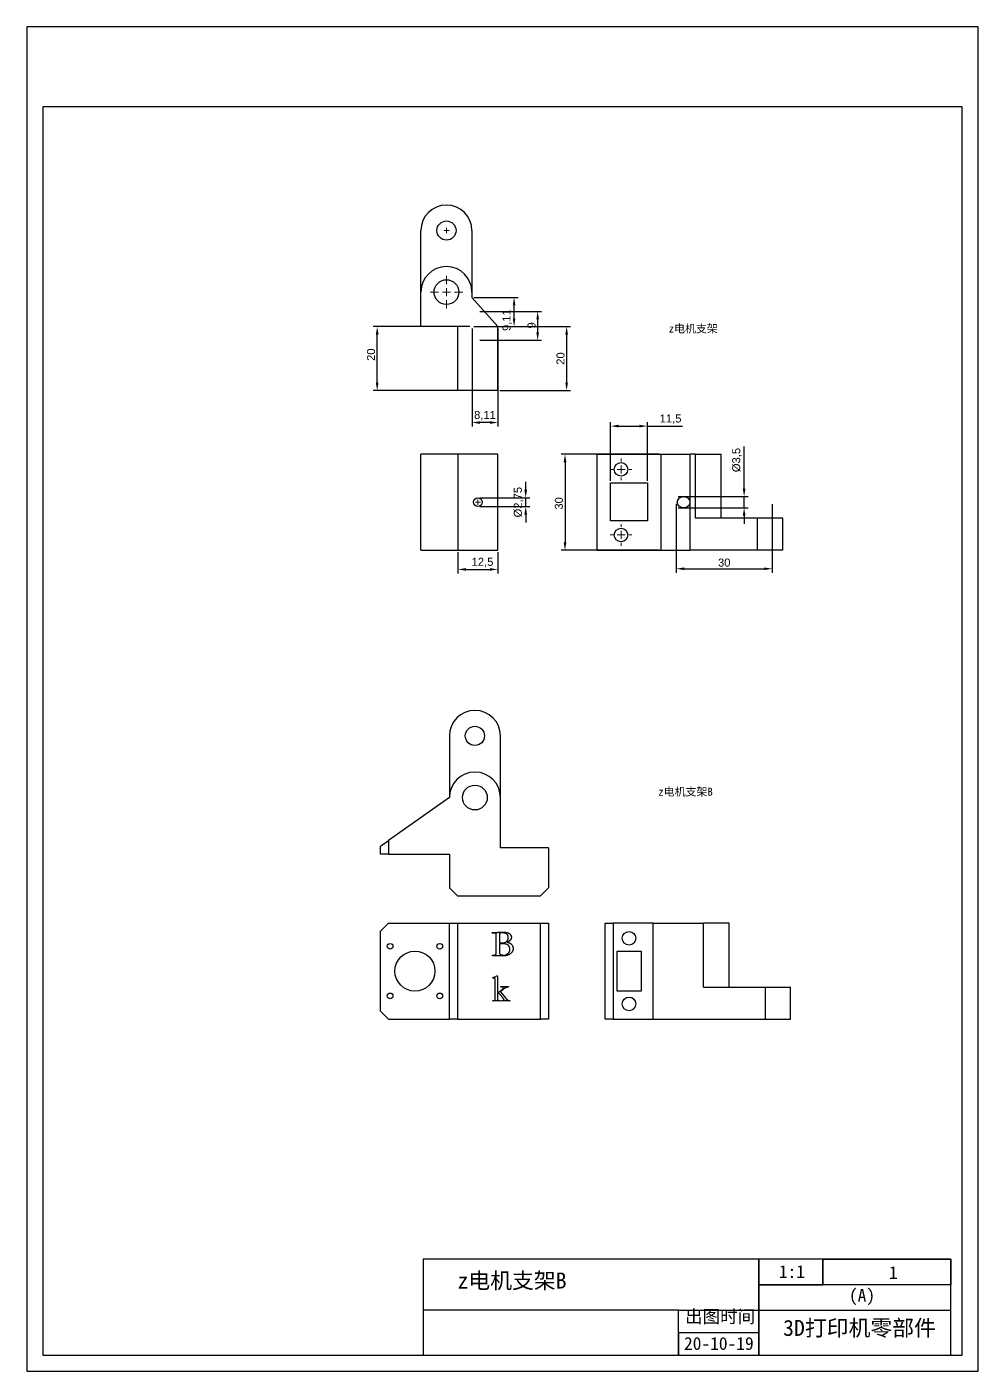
# Model space of a CAD drawing. Header units: millimetres. Extents: x -9 to 2385, y -1365 to 512.
# Drawn here: x 499.4 to 796.4, y -378.9 to 41.1 of the extents above; entities that cross this region are included whole.
import ezdxf

# ---------------------------------------------------------------- set-up
doc = ezdxf.new("R2010")
doc.units = ezdxf.units.MM
doc.styles.get("Standard").update_dxf_attribs({"font": 'arial.ttf'})
doc.dimstyles.new('ISO-25', dxfattribs={"dimtxt": 2.5, "dimasz": 2.5, "dimexe": 1.25, "dimexo": 0.625, "dimtad": 1, "dimtxsty": 'Standard', "dimcen": 2.5, "dimclrd": 1, "dimclre": 1, "dimclrt": 1, "dimadec": 0, "dimazin": 0, "dimtfac": 1, "dimtmove": 0, "dimatfit": 3, "dimfxl": 1, "dimtfillclr": 1, "dimarcsym": 0})

# ---------------------------------------------------------------- blocks, each defined once
blk = doc.blocks.new('*D309')
at = {"color": 1, "linetype": 'Continuous', "lineweight": -2, "transparency": 16777216}
for p, q in [((634.01, -123.07), (634.01, -129.7)), ((646.51, -123.07), (646.51, -129.7)), ((636.51, -128.45), (644.01, -128.45))]:
    blk.add_line(p, q, dxfattribs=at)
at = {"color": 1, "linetype": 'Continuous', "transparency": 16777216}
for points in [[(636.51, -128.03), (636.51, -128.86), (634.01, -128.45)], [(644.01, -128.03), (644.01, -128.86), (646.51, -128.45)]]:
    blk.add_solid(points, dxfattribs=at)
at = {"layer": 'Defpoints', "color": 0, "linetype": 'Continuous', "transparency": 16777216}
for p in [(634.01, -122.44), (646.51, -122.44), (646.51, -128.45)]:
    blk.add_point(p, dxfattribs=at)
at = {"color": 1, "linetype": 'Continuous', "lineweight": 18, "transparency": 16777216, "insert": (641.69, -124.82), "char_height": 2.5, "attachment_point": 2}
blk.add_mtext('12,5', dxfattribs=at)
blk = doc.blocks.new('*D310')
at = {"color": 1, "linetype": 'Continuous', "lineweight": -2, "transparency": 16777216}
for p, q in [((655.18, -103.57), (655.18, -101.07)), ((640.89, -106.07), (656.43, -106.07)), ((640.89, -108.82), (656.43, -108.82)), ((655.18, -108.82), (655.18, -106.07)), ((655.18, -111.32), (655.18, -113.82))]:
    blk.add_line(p, q, dxfattribs=at)
at = {"color": 1, "linetype": 'Continuous', "transparency": 16777216}
for points in [[(654.76, -103.57), (655.59, -103.57), (655.18, -106.07)], [(654.76, -111.32), (655.59, -111.32), (655.18, -108.82)]]:
    blk.add_solid(points, dxfattribs=at)
at = {"layer": 'Defpoints', "color": 0, "linetype": 'Continuous', "transparency": 16777216}
for p in [(640.26, -106.07), (640.26, -108.82), (655.18, -106.07)]:
    blk.add_point(p, dxfattribs=at)
at = {"color": 1, "linetype": 'Continuous', "lineweight": 18, "transparency": 16777216, "insert": (651.46, -107.44), "char_height": 2.5, "attachment_point": 2, "rotation": 90}
blk.add_mtext('%%c2,75', dxfattribs=at)
blk = doc.blocks.new('SW_CENTERMARKSYMBOL_18')
at = {"color": 0, "linetype": 'Continuous', "lineweight": 0}
for p, q in [((-0.5, 0), (-0.8, 0)), ((0, 0), (-0.5, 0)), ((0, 0.5), (0, 0.8)), ((0, 0), (0, 0.5)), ((0, 0), (0, -0.5)), ((0, 0), (0.5, 0)), ((0.5, 0), (0.8, 0)), ((0, -0.5), (0, -0.8))]:
    blk.add_line(p, q, dxfattribs=at)
blk = doc.blocks.new('*D311')
at = {"color": 1, "linetype": 'Continuous', "lineweight": -2, "transparency": 16777216}
for p, q in [((637.78, -52.56), (607.55, -52.56)), ((608.8, -70.06), (608.8, -55.06)), ((637.78, -72.56), (607.55, -72.56))]:
    blk.add_line(p, q, dxfattribs=at)
at = {"color": 1, "linetype": 'Continuous', "transparency": 16777216}
for points in [[(608.38, -55.06), (609.22, -55.06), (608.8, -52.56)], [(608.38, -70.06), (609.22, -70.06), (608.8, -72.56)]]:
    blk.add_solid(points, dxfattribs=at)
at = {"layer": 'Defpoints', "color": 0, "linetype": 'Continuous', "transparency": 16777216}
for p in [(608.8, -52.56), (638.41, -52.56), (638.41, -72.56)]:
    blk.add_point(p, dxfattribs=at)
at = {"color": 1, "linetype": 'Continuous', "lineweight": 18, "transparency": 16777216, "insert": (605.62, -61.35), "char_height": 2.5, "attachment_point": 2, "rotation": 90}
blk.add_mtext('20', dxfattribs=at)
blk = doc.blocks.new('*D312')
at = {"color": 1, "linetype": 'Continuous', "lineweight": -2, "transparency": 16777216}
for p, q in [((647.14, -52.56), (669.21, -52.56)), ((667.96, -55.06), (667.96, -70.06)), ((647.14, -72.56), (669.21, -72.56))]:
    blk.add_line(p, q, dxfattribs=at)
at = {"color": 1, "linetype": 'Continuous', "transparency": 16777216}
for points in [[(667.54, -55.06), (668.37, -55.06), (667.96, -52.56)], [(667.54, -70.06), (668.37, -70.06), (667.96, -72.56)]]:
    blk.add_solid(points, dxfattribs=at)
at = {"layer": 'Defpoints', "color": 0, "linetype": 'Continuous', "transparency": 16777216}
for p in [(646.51, -52.56), (646.51, -72.56), (667.96, -72.56)]:
    blk.add_point(p, dxfattribs=at)
at = {"color": 1, "linetype": 'Continuous', "lineweight": 18, "transparency": 16777216, "insert": (664.78, -62.56), "char_height": 2.5, "attachment_point": 2, "rotation": 90}
blk.add_mtext('20', dxfattribs=at)
blk = doc.blocks.new('*D313')
at = {"color": 1, "linetype": 'Continuous', "lineweight": -2, "transparency": 16777216}
for p, q in [((638.41, -53.18), (638.41, -83.81)), ((646.51, -53.18), (646.51, -83.81)), ((644.01, -82.56), (640.91, -82.56))]:
    blk.add_line(p, q, dxfattribs=at)
at = {"color": 1, "linetype": 'Continuous', "transparency": 16777216}
for points in [[(640.91, -82.14), (640.91, -82.98), (638.41, -82.56)], [(644.01, -82.14), (644.01, -82.98), (646.51, -82.56)]]:
    blk.add_solid(points, dxfattribs=at)
at = {"layer": 'Defpoints', "color": 0, "linetype": 'Continuous', "transparency": 16777216}
for p in [(638.41, -52.56), (646.51, -52.56), (638.41, -82.56)]:
    blk.add_point(p, dxfattribs=at)
at = {"color": 1, "linetype": 'Continuous', "lineweight": 18, "transparency": 16777216, "insert": (642.46, -78.93), "char_height": 2.5, "attachment_point": 2}
blk.add_mtext('8,11', dxfattribs=at)
blk = doc.blocks.new('*D314')
at = {"color": 1, "linetype": 'Continuous', "lineweight": -2, "transparency": 16777216}
for p, q in [((639.03, -43.45), (652.81, -43.45)), ((651.56, -50.06), (651.56, -45.95)), ((639.03, -52.56), (652.81, -52.56))]:
    blk.add_line(p, q, dxfattribs=at)
at = {"color": 1, "linetype": 'Continuous', "transparency": 16777216}
for points in [[(651.14, -45.95), (651.97, -45.95), (651.56, -43.45)], [(651.14, -50.06), (651.97, -50.06), (651.56, -52.56)]]:
    blk.add_solid(points, dxfattribs=at)
at = {"layer": 'Defpoints', "color": 0, "linetype": 'Continuous', "transparency": 16777216}
for p in [(638.41, -43.45), (651.56, -43.45), (638.41, -52.56)]:
    blk.add_point(p, dxfattribs=at)
at = {"color": 1, "linetype": 'Continuous', "lineweight": 18, "transparency": 16777216, "insert": (647.93, -50.56), "char_height": 2.5, "attachment_point": 2, "rotation": 90}
blk.add_mtext('9,11', dxfattribs=at)
blk = doc.blocks.new('*D315')
at = {"color": 1, "linetype": 'Continuous', "lineweight": -2, "transparency": 16777216}
for p, q in [((640.89, -47.84), (660.16, -47.84)), ((658.91, -50.34), (658.91, -54.34)), ((640.89, -56.84), (660.16, -56.84))]:
    blk.add_line(p, q, dxfattribs=at)
at = {"color": 1, "linetype": 'Continuous', "transparency": 16777216}
for points in [[(658.5, -50.34), (659.33, -50.34), (658.91, -47.84)], [(658.5, -54.34), (659.33, -54.34), (658.91, -56.84)]]:
    blk.add_solid(points, dxfattribs=at)
at = {"layer": 'Defpoints', "color": 0, "linetype": 'Continuous', "transparency": 16777216}
for p in [(640.26, -47.84), (640.26, -56.84), (658.91, -56.84)]:
    blk.add_point(p, dxfattribs=at)
at = {"color": 1, "linetype": 'Continuous', "lineweight": 18, "transparency": 16777216, "insert": (655.73, -53.16), "char_height": 2.5, "attachment_point": 1, "rotation": 90}
blk.add_mtext('9', dxfattribs=at)
blk = doc.blocks.new('SW_CENTERMARKSYMBOL_19')
at = {"color": 0, "linetype": 'Continuous', "lineweight": 0}
for p, q in [((-0.5, 0), (-0.8, 0)), ((0, 0), (-0.5, 0)), ((0, 0.5), (0, 0.8)), ((0, 0), (0, 0.5)), ((0, 0), (0, -0.5)), ((0, 0), (0.5, 0)), ((0.5, 0), (0.8, 0)), ((0, -0.5), (0, -0.8))]:
    blk.add_line(p, q, dxfattribs=at)
blk = doc.blocks.new('SW_CENTERMARKSYMBOL_20')
at = {"color": 0, "linetype": 'Continuous', "lineweight": 0}
for p, q in [((0, 2.5), (0, 5.125)), ((-2.5, 0), (-5.125, 0)), ((0, 0), (-1.25, 0)), ((0, 0), (0, 1.25)), ((0, 0), (0, -1.25)), ((0, 0), (1.25, 0)), ((2.5, 0), (5.125, 0)), ((0, -2.5), (0, -5.125))]:
    blk.add_line(p, q, dxfattribs=at)
blk = doc.blocks.new('*D316')
at = {"color": 1, "linetype": 'Continuous', "lineweight": -2, "transparency": 16777216}
for p, q in [((696.83, -92.44), (666.2, -92.44)), ((667.45, -94.94), (667.45, -119.94)), ((696.83, -122.44), (666.2, -122.44))]:
    blk.add_line(p, q, dxfattribs=at)
at = {"color": 1, "linetype": 'Continuous', "transparency": 16777216}
for points in [[(667.03, -94.94), (667.87, -94.94), (667.45, -92.44)], [(667.03, -119.94), (667.87, -119.94), (667.45, -122.44)]]:
    blk.add_solid(points, dxfattribs=at)
at = {"layer": 'Defpoints', "color": 0, "linetype": 'Continuous', "transparency": 16777216}
for p in [(697.45, -92.44), (667.45, -122.44), (697.45, -122.44)]:
    blk.add_point(p, dxfattribs=at)
at = {"color": 1, "linetype": 'Continuous', "lineweight": 18, "transparency": 16777216, "insert": (664.27, -107.82), "char_height": 2.5, "attachment_point": 2, "rotation": 90}
blk.add_mtext('30', dxfattribs=at)
blk = doc.blocks.new('*D317')
at = {"color": 1, "linetype": 'Continuous', "lineweight": -2, "transparency": 16777216}
for p, q in [((681.67, -100.77), (681.67, -82.42)), ((684.17, -83.67), (690.67, -83.67)), ((693.17, -100.77), (693.17, -82.42)), ((693.17, -83.67), (704.18, -83.67))]:
    blk.add_line(p, q, dxfattribs=at)
at = {"color": 1, "linetype": 'Continuous', "transparency": 16777216}
for points in [[(684.17, -83.25), (684.17, -84.09), (681.67, -83.67)], [(690.67, -83.25), (690.67, -84.09), (693.17, -83.67)]]:
    blk.add_solid(points, dxfattribs=at)
at = {"layer": 'Defpoints', "color": 0, "linetype": 'Continuous', "transparency": 16777216}
for p in [(681.67, -83.67), (681.67, -101.4), (693.17, -101.4)]:
    blk.add_point(p, dxfattribs=at)
at = {"color": 1, "linetype": 'Continuous', "lineweight": 18, "transparency": 16777216, "insert": (700.41, -80.04), "char_height": 2.5, "attachment_point": 2}
blk.add_mtext('11,5', dxfattribs=at)
blk = doc.blocks.new('*D318')
at = {"color": 1, "linetype": 'Continuous', "lineweight": -2, "transparency": 16777216}
for p, q in [((723.37, -103.19), (723.37, -90)), ((702.8, -105.69), (724.62, -105.69)), ((702.8, -109.19), (724.62, -109.19)), ((723.37, -109.19), (723.37, -105.69)), ((723.37, -111.69), (723.37, -114.19))]:
    blk.add_line(p, q, dxfattribs=at)
at = {"color": 1, "linetype": 'Continuous', "transparency": 16777216}
for points in [[(722.95, -103.19), (723.79, -103.19), (723.37, -105.69)], [(722.95, -111.69), (723.79, -111.69), (723.37, -109.19)]]:
    blk.add_solid(points, dxfattribs=at)
at = {"layer": 'Defpoints', "color": 0, "linetype": 'Continuous', "transparency": 16777216}
for p in [(702.17, -105.69), (702.17, -109.19), (723.37, -105.69)]:
    blk.add_point(p, dxfattribs=at)
at = {"color": 1, "linetype": 'Continuous', "lineweight": 18, "transparency": 16777216, "insert": (719.66, -94.27), "char_height": 2.5, "attachment_point": 2, "rotation": 90}
blk.add_mtext('%%c3,5', dxfattribs=at)
blk = doc.blocks.new('*D319')
at = {"color": 1, "linetype": 'Continuous', "lineweight": -2, "transparency": 16777216}
for p, q in [((702.17, -108.07), (702.17, -129.49)), ((732.17, -108.07), (732.17, -129.49)), ((704.67, -128.24), (729.67, -128.24))]:
    blk.add_line(p, q, dxfattribs=at)
at = {"color": 1, "linetype": 'Continuous', "transparency": 16777216}
for points in [[(704.67, -127.82), (704.67, -128.65), (702.17, -128.24)], [(729.67, -127.82), (729.67, -128.65), (732.17, -128.24)]]:
    blk.add_solid(points, dxfattribs=at)
at = {"layer": 'Defpoints', "color": 0, "linetype": 'Continuous', "transparency": 16777216}
for p in [(702.17, -107.44), (732.17, -107.44), (732.17, -128.24)]:
    blk.add_point(p, dxfattribs=at)
at = {"color": 1, "linetype": 'Continuous', "lineweight": 18, "transparency": 16777216, "insert": (717.17, -125.06), "char_height": 2.5, "attachment_point": 2}
blk.add_mtext('30', dxfattribs=at)
blk = doc.blocks.new('SW_CENTERMARKSYMBOL_21')
at = {"color": 0, "linetype": 'Continuous', "lineweight": 0}
for p, q in [((-2.5, 0), (-3.38, 0)), ((0, 0), (-1.25, 0)), ((0, 2.5), (0, 3.38)), ((0, 0), (0, 1.25)), ((0, 0), (0, -1.25)), ((0, 0), (1.25, 0)), ((2.5, 0), (3.38, 0)), ((0, -2.5), (0, -3.38))]:
    blk.add_line(p, q, dxfattribs=at)
blk = doc.blocks.new('SW_CENTERMARKSYMBOL_22')
at = {"color": 0, "linetype": 'Continuous', "lineweight": 0}
for p, q in [((-2.5, 0), (-3.38, 0)), ((0, 0), (-1.25, 0)), ((0, 2.5), (0, 3.38)), ((0, 0), (0, 1.25)), ((0, 0), (0, -1.25)), ((0, 0), (1.25, 0)), ((2.5, 0), (3.38, 0)), ((0, -2.5), (0, -3.38))]:
    blk.add_line(p, q, dxfattribs=at)

msp = doc.modelspace()

# ---------------------------------------------------------------- linework, layer by layer
at = {"color": 7, "linetype": 'Continuous', "lineweight": 25}
for p, q in [((622.4731, -41.8093), (622.4731, -22.5593)), ((638.4061, -22.5593), (638.4061, -41.8093)), ((622.4731, -52.5593), (622.4731, -41.8093)), ((638.4061, -41.8093), (638.4061, -43.4543)), ((646.5111, -52.5593), (638.4061, -43.4543)), ((634.0111, -52.5593), (622.4731, -52.5593)), ((634.0111, -72.5593), (634.0111, -52.5593)), ((646.5111, -72.5593), (646.5111, -52.5593)), ((646.5111, -72.5593), (634.0111, -72.5593)), ((622.4731, -122.4409), (622.4731, -92.4409)), ((634.0111, -92.4409), (622.4731, -92.4409)), ((646.5111, -92.4409), (634.0111, -92.4409)), ((634.0111, -92.4409), (634.0111, -122.4409)), ((646.5111, -122.4409), (646.5111, -92.4409)), ((677.4511, -122.4409), (677.4511, -92.4409)), ((677.4511, -92.4409), (697.4511, -92.4409)), ((697.4511, -122.4409), (697.4511, -92.4409)), ((697.4511, -92.4409), (706.5561, -92.4409)), ((706.5561, -122.4409), (706.5561, -92.4409)), ((708.2011, -92.4409), (706.5561, -92.4409)), ((708.2011, -112.4409), (708.2011, -92.4409)), ((708.2011, -92.4409), (716.1675, -92.4409)), ((716.1675, -112.4409), (716.1675, -92.4409)), ((681.6729, -101.3954), (693.1729, -101.3954)), ((681.6729, -113.3015), (681.6729, -101.3954)), ((693.1729, -101.3954), (693.1729, -113.3015)), ((693.1729, -113.3015), (681.6729, -113.3015)), ((727.4511, -112.4409), (708.2011, -112.4409)), ((727.4511, -112.4409), (727.4511, -122.4409)), ((735.4175, -112.4409), (727.4511, -112.4409)), ((735.4175, -122.4409), (735.4175, -112.4409)), ((622.4731, -122.4409), (634.0111, -122.4409)), ((634.0111, -122.4409), (646.5111, -122.4409)), ((677.4511, -122.4409), (697.4511, -122.4409)), ((697.4511, -122.4409), (706.5561, -122.4409)), ((727.4511, -122.4409), (706.5561, -122.4409)), ((735.4175, -122.4409), (727.4511, -122.4409)), ((631.341, -180.4658), (631.341, -199.7158)), ((647.2739, -199.7158), (647.2739, -180.4658)), ((631.341, -199.7158), (612.341, -213.1925)), ((647.2739, -215.4658), (647.2739, -199.7158)), ((609.841, -214.9658), (612.341, -213.1925)), ((612.341, -213.1925), (612.341, -217.4658)), ((609.841, -217.4658), (609.841, -214.9658)), ((612.341, -217.4658), (609.841, -217.4658)), ((612.341, -217.4658), (631.341, -217.4658)), ((631.341, -217.4658), (631.341, -227.9658)), ((662.2739, -215.4658), (647.2739, -215.4658)), ((662.2739, -215.4658), (662.2739, -227.9658)), ((631.341, -227.9658), (633.841, -230.4658)), ((633.841, -230.4658), (659.7739, -230.4658)), ((659.7739, -230.4658), (662.2739, -227.9658)), ((612.341, -238.9538), (609.841, -241.4538)), ((612.341, -238.9538), (631.341, -238.9538)), ((631.341, -268.9538), (631.341, -238.9538)), ((631.341, -238.9538), (633.841, -238.9538)), ((633.841, -238.9538), (633.841, -268.9538)), ((633.841, -238.9538), (659.7739, -238.9538)), ((659.7739, -268.9538), (659.7739, -238.9538)), ((659.7739, -238.9538), (662.2739, -238.9538)), ((662.2739, -238.9538), (662.2739, -268.9538)), ((679.9425, -268.9538), (679.9425, -238.9538)), ((679.9425, -238.9538), (682.4425, -238.9538)), ((682.4425, -238.9538), (682.4425, -268.9538)), ((694.9425, -238.9538), (682.4425, -238.9538)), ((694.9425, -268.9538), (694.9425, -238.9538)), ((694.9425, -238.9538), (710.6925, -238.9538)), ((710.6925, -258.9538), (710.6925, -238.9538)), ((718.659, -238.9538), (710.6925, -238.9538)), ((718.659, -258.9538), (718.659, -238.9538)), ((609.841, -266.4538), (609.841, -241.4538)), ((644.7065, -241.9142), (645.4018, -241.8886)), ((644.7065, -242.0557), (644.7065, -241.9142)), ((645.4716, -242.1068), (644.7065, -242.0557)), ((646.0016, -248.1957), (646.0016, -242.4953)), ((646.9832, -242.1085), (646.9832, -245.1231)), ((646.9832, -245.4265), (646.9832, -248.0645)), ((683.6925, -247.7038), (691.1925, -247.7038)), ((683.6925, -260.2038), (683.6925, -247.7038)), ((691.1925, -247.7038), (691.1925, -260.2038)), ((644.8479, -248.9728), (645.5892, -248.8314)), ((644.8479, -249.162), (644.8479, -248.9728)), ((645.6847, -249.162), (644.8479, -249.162)), ((648.1335, -249.1739), (645.6847, -249.162)), ((644.9433, -256.1356), (644.9433, -255.9703)), ((646.155, -255.4403), (646.3288, -255.4403)), ((646.3288, -255.4403), (646.3288, -260.6346)), ((645.6744, -262.5159), (645.6744, -256.6536)), ((648.3414, -259.5388), (647.3053, -260.4232)), ((647.4297, -258.7276), (649.8189, -258.7276)), ((647.4297, -258.9151), (647.4297, -258.7276)), ((649.8189, -258.7276), (649.8189, -258.9151)), ((691.1925, -260.2038), (683.6925, -260.2038)), ((710.6925, -258.9538), (729.9425, -258.9538)), ((729.9425, -258.9538), (729.9425, -268.9538)), ((729.9425, -258.9538), (737.909, -258.9538)), ((737.909, -268.9538), (737.909, -258.9538)), ((644.9093, -263.092), (645.3438, -263.0119)), ((644.9093, -263.2999), (644.9093, -263.092)), ((646.3288, -260.8527), (646.3288, -262.5398)), ((646.5436, -260.8527), (646.3288, -260.8527)), ((646.6236, -263.0272), (647.0701, -263.109)), ((647.0701, -263.109), (647.0701, -263.2999)), ((647.3053, -260.4232), (648.9021, -262.3438)), ((647.6274, -263.0868), (648.1744, -263.034)), ((647.6274, -263.2999), (647.6274, -263.0868)), ((649.6997, -263.0136), (650.2194, -263.109)), ((650.2194, -263.109), (650.2194, -263.2999)), ((609.841, -266.4538), (612.341, -268.9538)), ((612.341, -268.9538), (631.341, -268.9538)), ((633.841, -268.9538), (631.341, -268.9538)), ((633.841, -268.9538), (659.7739, -268.9538)), ((662.2739, -268.9538), (659.7739, -268.9538)), ((682.4425, -268.9538), (679.9425, -268.9538)), ((682.4425, -268.9538), (694.9425, -268.9538)), ((694.9425, -268.9538), (729.9425, -268.9538)), ((729.9425, -268.9538), (737.909, -268.9538))]:
    msp.add_line(p, q, dxfattribs=at)
for p, q in [((623.2014, -343.9346, 420), (623.2014, -373.9346, 420)), ((647.9331, -343.9346, 420), (623.2014, -343.9346, 420)), ((747.9331, -343.9346, 420), (647.9331, -343.9346, 420)), ((727.9331, -373.9346, 420), (727.9331, -343.9346, 420)), ((727.9331, -343.9346, 420), (727.9331, -351.9346, 420)), ((747.9331, -351.9346, 420), (747.9331, -343.9346, 420)), ((747.9331, -351.9346, 420), (747.9331, -343.9346, 420)), ((747.9331, -343.9346, 420), (787.9331, -343.9346, 420)), ((787.9331, -343.9346, 420), (747.9331, -343.9346, 420)), ((747.9331, -343.9346, 420), (747.9331, -351.9346, 420)), ((787.9331, -373.9346, 420), (787.9331, -343.9346, 420)), ((787.9331, -343.9346, 420), (787.9331, -351.9346, 420)), ((727.9331, -351.9346, 420), (747.9331, -351.9346, 420)), ((747.9331, -351.9346, 420), (727.9331, -351.9346, 420)), ((727.9331, -351.9346, 420), (727.9331, -373.9346, 420)), ((787.9331, -351.9346, 420), (747.9331, -351.9346, 420)), ((702.9331, -359.9346, 420), (623.2014, -359.9346, 420)), ((702.9331, -373.9346, 420), (702.9331, -359.9346, 420)), ((702.9331, -359.9346, 420), (727.9331, -359.9346, 420)), ((727.9331, -373.9346, 420), (727.9331, -359.9346, 420)), ((727.9331, -359.9346, 420), (787.9331, -359.9346, 420)), ((727.9331, -366.9346, 420), (702.9331, -366.9346, 420)), ((702.9331, -366.9346, 420), (702.9331, -373.9346, 420)), ((647.9331, -373.9346, 420), (662.9331, -373.9346, 420)), ((662.9331, -373.9346, 420), (702.9331, -373.9346, 420)), ((702.9331, -373.9346, 420), (727.9331, -373.9346, 420))]:
    msp.add_line(p, q)
for points in [[(499.4331, 41.0654), (499.4331, -378.9346), (796.4331, -378.9346), (796.4331, 41.0654)], [(504.4331, 16.0654), (504.4331, -373.9346), (791.4331, -373.9346), (791.4331, 16.0654)]]:
    msp.add_lwpolyline(points, close=True)
for centre, radius in [((630.4396, -22.5593), 3), ((630.4396, -41.8093), 3.875), ((684.9511, -97.1909), 2.125), ((640.2611, -107.4409), 1.375), ((684.9511, -117.6909), 2.125), ((639.3075, -180.4658), 3), ((639.3075, -199.7158), 3.875), ((687.4425, -243.7038), 2.125), ((612.841, -246.2038), 0.875), ((620.591, -253.9538), 6.25), ((628.341, -246.2038), 0.875), ((612.841, -261.7038), 0.875), ((628.341, -261.7038), 0.875), ((687.4425, -264.2038), 2.125)]:
    msp.add_circle(centre, radius, dxfattribs=at)
for centre in [(630.4396, -22.5593), (630.4396, -41.8093), (639.3075, -180.4658), (639.3075, -199.7158)]:
    msp.add_arc(centre, 7.9665, 0, 180, dxfattribs=at)
msp.add_ellipse((704.4722, -107.4409), major_axis=(1.9659, 0), ratio=0.89017227, dxfattribs=at)
for points, knots in [([(645.4018, -241.8886), (645.4915, -241.884), (645.6664, -241.8749), (645.9216, -241.8637), (646.1623, -241.8509), (646.3891, -241.8415), (646.6015, -241.8305), (646.7992, -241.8228), (646.9826, -241.8133), (647.1514, -241.8075), (647.3064, -241.7997), (647.4468, -241.7955), (647.5728, -241.7895), (647.6842, -241.7869), (647.7813, -241.7826), (647.8643, -241.7817), (647.933, -241.7792), (647.9739, -241.7795), (647.9921, -241.7796)], [0, 0, 0, 0, 0.10398371, 0.20268341, 0.29547442, 0.38298193, 0.46523687, 0.54155246, 0.61195846, 0.67773929, 0.73695313, 0.79154322, 0.8402221, 0.8829657, 0.92045387, 0.95266743, 0.97896695, 1, 1, 1, 1]), ([(646.0016, -242.4953), (646.0013, -242.4657), (646.0006, -242.4114), (645.9888, -242.3361), (645.9689, -242.2742), (645.9383, -242.2187), (645.8751, -242.1758), (645.7761, -242.1478), (645.6377, -242.1234), (645.5314, -242.1128), (645.4716, -242.1068)], [0, 0, 0, 0, 0.11510254, 0.21146517, 0.29539993, 0.3678536, 0.45323312, 0.58403331, 0.76624134, 1, 1, 1, 1]), ([(647.866, -241.9977), (647.7904, -241.9991), (647.6401, -242.0017), (647.4168, -242.0222), (647.1978, -242.0583), (647.0546, -242.0918), (646.9832, -242.1085)], [0, 0, 0, 0, 0.25422584, 0.50556347, 0.75339083, 1, 1, 1, 1]), ([(649.7388, -243.419), (649.7379, -243.3643), (649.7361, -243.2573), (649.7107, -243.1022), (649.6742, -242.9561), (649.6208, -242.8199), (649.5517, -242.6935), (649.4702, -242.5741), (649.3702, -242.4672), (649.2563, -242.3692), (649.1296, -242.2807), (648.9876, -242.2058), (648.8339, -242.1406), (648.666, -242.0882), (648.4848, -242.0474), (648.2898, -242.0196), (648.0823, -241.9995), (647.9393, -241.9983), (647.866, -241.9977)], [0, 0, 0, 0, 0.06150878, 0.12044881, 0.17665553, 0.23098254, 0.28483222, 0.33864003, 0.3934589, 0.4492852, 0.50770844, 0.56728126, 0.62982077, 0.69562048, 0.76519511, 0.83898044, 0.9173969, 1, 1, 1, 1]), ([(647.9018, -245.1606), (647.97, -245.1595), (648.1028, -245.1573), (648.2968, -245.1349), (648.4801, -245.0967), (648.6537, -245.0472), (648.8161, -244.9793), (648.9677, -244.8973), (649.1104, -244.8022), (649.2395, -244.6905), (649.3571, -244.5684), (649.461, -244.435), (649.5449, -244.2887), (649.6183, -244.1351), (649.672, -243.97), (649.7118, -243.7955), (649.7333, -243.6104), (649.737, -243.4838), (649.7388, -243.419)], [0, 0, 0, 0, 0.07159197, 0.13941473, 0.20455008, 0.26794552, 0.32862738, 0.38892131, 0.44862265, 0.50825249, 0.56771515, 0.62639234, 0.68519361, 0.74441361, 0.80475175, 0.86709818, 0.93196003, 1, 1, 1, 1]), ([(647.9921, -241.7796), (648.0989, -241.7809), (648.3059, -241.7835), (648.6067, -241.8026), (648.8884, -241.8323), (649.1509, -241.8761), (649.3935, -241.9339), (649.6162, -242.0038), (649.8204, -242.0849), (650.0045, -242.1805), (650.1706, -242.2871), (650.3123, -242.4109), (650.4344, -242.5466), (650.5316, -242.6986), (650.6093, -242.8633), (650.6637, -243.0429), (650.6965, -243.236), (650.6999, -243.3694), (650.7017, -243.4377)], [0, 0, 0, 0, 0.08939447, 0.17322722, 0.25213275, 0.32637963, 0.39579379, 0.46059589, 0.52159667, 0.57943095, 0.63401862, 0.68625368, 0.73643206, 0.78627603, 0.83667909, 0.88840765, 0.94288135, 1, 1, 1, 1]), ([(650.7017, -243.4377), (650.6978, -243.5109), (650.6899, -243.6562), (650.6265, -243.8681), (650.5269, -244.0697), (650.3852, -244.2596), (650.2035, -244.4376), (649.9815, -244.6033), (649.7223, -244.7618), (649.5308, -244.8513), (649.4304, -244.8982)], [0, 0, 0, 0, 0.10675418, 0.21214652, 0.32058293, 0.43401665, 0.55673542, 0.69125888, 0.83808522, 1, 1, 1, 1]), ([(646.9832, -245.1231), (647.0025, -245.1261), (647.0467, -245.1328), (647.121, -245.1417), (647.2116, -245.1453), (647.3178, -245.1508), (647.4405, -245.1562), (647.5797, -245.1593), (647.7353, -245.161), (647.8444, -245.1608), (647.9018, -245.1606)], [0, 0, 0, 0, 0.0636521, 0.14567339, 0.24399711, 0.35896785, 0.49244194, 0.64436748, 0.81292783, 1, 1, 1, 1]), ([(647.8779, -245.3788), (647.7347, -245.3811), (647.4359, -245.3859), (647.1382, -245.4126), (646.9832, -245.4265)], [0, 0, 0, 0, 0.47936001, 1, 1, 1, 1]), ([(650.2467, -247.2278), (650.2453, -247.1516), (650.2425, -247.0038), (650.2151, -246.7902), (650.1692, -246.5919), (650.1043, -246.4091), (650.0226, -246.2402), (649.9212, -246.0871), (649.8009, -245.9502), (649.6633, -245.8277), (649.5059, -245.7214), (649.3295, -245.6298), (649.1342, -245.5516), (648.9205, -245.4869), (648.6873, -245.4375), (648.4347, -245.4054), (648.1629, -245.3816), (647.9751, -245.3797), (647.8779, -245.3788)], [0, 0, 0, 0, 0.06638525, 0.12877361, 0.1872545, 0.24346813, 0.2974918, 0.35035521, 0.40298164, 0.45593538, 0.51044906, 0.56802398, 0.62888309, 0.69356289, 0.7624058, 0.83634181, 0.91532025, 1, 1, 1, 1]), ([(651.2436, -246.9364), (651.2422, -246.9887), (651.2392, -247.093), (651.2205, -247.2483), (651.1877, -247.3997), (651.1434, -247.549), (651.0832, -247.6935), (651.0135, -247.8367), (650.9288, -247.9752), (650.8002, -248.1561), (650.6114, -248.3664), (650.3452, -248.5845), (650.0426, -248.7699), (649.7046, -248.9176), (649.3398, -249.0329), (648.9538, -249.1133), (648.5496, -249.1643), (648.274, -249.1707), (648.1335, -249.1739)], [0, 0, 0, 0, 0.0367784, 0.07338726, 0.10973374, 0.14561647, 0.18269937, 0.21967242, 0.25748161, 0.2967132, 0.37561935, 0.45534201, 0.53781342, 0.62435074, 0.71403088, 0.8063059, 0.90127038, 1, 1, 1, 1]), ([(648.3619, -248.9592), (648.4239, -248.9575), (648.5461, -248.9541), (648.7265, -248.9298), (648.9012, -248.8889), (649.0699, -248.8305), (649.2331, -248.7574), (649.3885, -248.6656), (649.5396, -248.5598), (649.682, -248.4381), (649.8147, -248.3073), (649.9284, -248.1668), (650.0268, -248.023), (650.1078, -247.8744), (650.1693, -247.7197), (650.2136, -247.5603), (650.2424, -247.3958), (650.2452, -247.2841), (650.2467, -247.2278)], [0, 0, 0, 0, 0.06574427, 0.12956925, 0.19270511, 0.25577482, 0.31860519, 0.38205651, 0.44691685, 0.51403552, 0.58049922, 0.64430145, 0.70546589, 0.76504581, 0.82345033, 0.88163377, 0.94027401, 1, 1, 1, 1]), ([(649.4304, -244.8982), (649.5039, -244.9196), (649.647, -244.9612), (649.8529, -245.0352), (650.0452, -245.1161), (650.2231, -245.2063), (650.3859, -245.3057), (650.5349, -245.413), (650.6695, -245.5294), (650.7918, -245.6518), (650.8978, -245.7843), (650.9905, -245.9245), (651.0685, -246.0732), (651.1346, -246.2294), (651.1836, -246.3948), (651.2167, -246.5684), (651.2405, -246.7494), (651.2426, -246.8732), (651.2436, -246.9364)], [0, 0, 0, 0, 0.07736525, 0.15054273, 0.22102241, 0.28803129, 0.35192855, 0.41359222, 0.47343048, 0.53147962, 0.58823121, 0.64459531, 0.70109082, 0.75770287, 0.81582293, 0.87492974, 0.93623698, 1, 1, 1, 1]), ([(645.5892, -248.8314), (645.6242, -248.8233), (645.6904, -248.808), (645.7802, -248.7708), (645.853, -248.7227), (645.9132, -248.663), (645.9544, -248.581), (645.9817, -248.4756), (646.0003, -248.3446), (646.0012, -248.2481), (646.0016, -248.1957)], [0, 0, 0, 0, 0.1263383, 0.23945231, 0.34057694, 0.43266578, 0.53483673, 0.65976945, 0.81559366, 1, 1, 1, 1]), ([(646.9832, -248.0645), (646.9839, -248.101), (646.9852, -248.1715), (647.004, -248.2728), (647.0281, -248.3688), (647.0683, -248.4561), (647.1159, -248.5384), (647.1766, -248.6116), (647.247, -248.6786), (647.3281, -248.7388), (647.4201, -248.7916), (647.5238, -248.8349), (647.6364, -248.8755), (647.7614, -248.9042), (647.8958, -248.931), (648.0418, -248.9469), (648.1981, -248.9574), (648.3062, -248.9586), (648.3619, -248.9592)], [0, 0, 0, 0, 0.05866876, 0.11346522, 0.16566781, 0.21773369, 0.26782976, 0.31859919, 0.37041485, 0.42407483, 0.48109103, 0.54096929, 0.60496968, 0.67381745, 0.74744972, 0.8258205, 0.91024331, 1, 1, 1, 1]), ([(644.9433, -255.9703), (645.0446, -255.9471), (645.2508, -255.9), (645.5538, -255.7816), (645.8586, -255.6301), (646.0544, -255.5047), (646.155, -255.4403)], [0, 0, 0, 0, 0.23384376, 0.47617114, 0.73098722, 1, 1, 1, 1]), ([(645.6744, -256.6536), (645.6728, -256.6121), (645.6697, -256.5362), (645.6492, -256.4323), (645.61, -256.3505), (645.5491, -256.2864), (645.4539, -256.2441), (645.3239, -256.2052), (645.149, -256.1663), (645.0168, -256.1466), (644.9433, -256.1356)], [0, 0, 0, 0, 0.12175876, 0.2222915, 0.30787181, 0.38436289, 0.47589965, 0.60852187, 0.78251445, 1, 1, 1, 1]), ([(646.3288, -260.6346), (646.3693, -260.6331), (646.4507, -260.6301), (646.5719, -260.6002), (646.693, -260.5566), (646.8163, -260.4913), (646.9493, -260.4068), (647.1002, -260.3028), (647.2717, -260.1779), (647.4533, -260.0352), (647.6323, -259.8928), (647.7901, -259.7621), (647.9156, -259.6482), (648.0146, -259.5527), (648.0884, -259.4699), (648.1403, -259.3967), (648.1754, -259.331), (648.1806, -259.2874), (648.183, -259.2678)], [0, 0, 0, 0, 0.05107657, 0.10260485, 0.15686403, 0.21335055, 0.27846363, 0.3558925, 0.44474017, 0.546512, 0.64760097, 0.73369337, 0.80532878, 0.86165554, 0.9074254, 0.9450504, 0.97522422, 1, 1, 1, 1]), ([(648.183, -259.2678), (648.1804, -259.2486), (648.1749, -259.2075), (648.1347, -259.152), (648.074, -259.1021), (647.9898, -259.0565), (647.8827, -259.0149), (647.752, -258.9791), (647.5996, -258.9419), (647.489, -258.9244), (647.4297, -258.9151)], [0, 0, 0, 0, 0.06541964, 0.1396456, 0.22630707, 0.33310756, 0.46454906, 0.61798398, 0.79531802, 1, 1, 1, 1]), ([(649.8189, -258.9151), (649.75, -258.923), (649.6135, -258.9386), (649.4139, -258.9826), (649.2198, -259.0384), (649.0323, -259.1108), (648.8497, -259.1956), (648.6731, -259.2953), (648.5025, -259.409), (648.3953, -259.4953), (648.3414, -259.5388)], [0, 0, 0, 0, 0.12771525, 0.25290647, 0.37608744, 0.49929508, 0.62287983, 0.74657085, 0.87252503, 1, 1, 1, 1]), ([(645.9914, -263.2521), (645.8789, -263.2529), (645.6693, -263.2542), (645.3766, -263.2621), (645.1281, -263.2763), (644.9774, -263.2925), (644.9093, -263.2999)], [0, 0, 0, 0, 0.31135679, 0.58035704, 0.81036743, 1, 1, 1, 1]), ([(645.3438, -263.0119), (645.3765, -263.008), (645.436, -263.001), (645.5133, -262.9741), (645.5752, -262.9452), (645.6195, -262.8996), (645.6442, -262.8352), (645.6622, -262.7515), (645.6734, -262.6423), (645.6741, -262.5608), (645.6744, -262.5159)], [0, 0, 0, 0, 0.14190071, 0.25854237, 0.35314284, 0.43488453, 0.52626624, 0.64735904, 0.805675, 1, 1, 1, 1]), ([(647.0701, -263.2999), (647.002, -263.2925), (646.8518, -263.2764), (646.6039, -263.2621), (646.3124, -263.2542), (646.1033, -263.2529), (645.9914, -263.2521)], [0, 0, 0, 0, 0.19023023, 0.41939116, 0.68923921, 1, 1, 1, 1]), ([(646.3288, -262.5398), (646.329, -262.5847), (646.3294, -262.6657), (646.3421, -262.7733), (646.3562, -262.855), (646.3821, -262.9153), (646.4255, -262.9536), (646.478, -262.9846), (646.5456, -263.0097), (646.5962, -263.021), (646.6236, -263.0272)], [0, 0, 0, 0, 0.207108188, 0.373233578, 0.499167582, 0.589423023, 0.669131023, 0.760820978, 0.870330823, 1, 1, 1, 1]), ([(648.4369, -262.9045), (648.4357, -262.8919), (648.433, -262.8629), (648.4144, -262.8174), (648.3844, -262.7663), (648.3429, -262.7058), (648.2867, -262.6311), (648.2132, -262.5375), (648.1207, -262.4227), (648.0095, -262.2889), (647.8849, -262.1379), (647.7522, -261.9719), (647.6107, -261.7951), (647.4673, -261.613), (647.3352, -261.438), (647.2146, -261.2928), (647.121, -261.1766), (647.0245, -261.075), (646.9296, -260.9811), (646.8156, -260.9006), (646.6856, -260.8585), (646.5939, -260.8547), (646.5436, -260.8527)], [0, 0, 0, 0, 0.01319291, 0.03030072, 0.05078912, 0.07517942, 0.10702763, 0.14850965, 0.19964011, 0.26126308, 0.33049447, 0.40445243, 0.48351395, 0.56731212, 0.64694095, 0.71282786, 0.76471229, 0.80296652, 0.85929141, 0.9042806, 0.94749664, 1, 1, 1, 1]), ([(648.926, -263.247), (648.793, -263.2475), (648.5436, -263.2483), (648.1942, -263.2596), (647.8939, -263.2719), (647.7108, -263.2911), (647.6274, -263.2999)], [0, 0, 0, 0, 0.30669878, 0.57549312, 0.80646551, 1, 1, 1, 1]), ([(648.1744, -263.034), (648.2128, -263.0294), (648.2803, -263.0214), (648.3644, -262.9976), (648.4241, -262.9588), (648.4329, -262.9215), (648.4369, -262.9045)], [0, 0, 0, 0, 0.36690888, 0.64609573, 0.83896313, 1, 1, 1, 1]), ([(648.9021, -262.3438), (648.9533, -262.4045), (649.0473, -262.5159), (649.1819, -262.6609), (649.2909, -262.776), (649.404, -262.8797), (649.5338, -262.9708), (649.6468, -262.9999), (649.6997, -263.0136)], [0, 0, 0, 0, 0.22443361, 0.41203705, 0.55973046, 0.6723347, 0.84656431, 1, 1, 1, 1]), ([(650.2194, -263.2999), (650.1365, -263.2911), (649.9547, -263.2719), (649.6554, -263.2596), (649.3072, -263.2484), (649.0583, -263.2475), (648.926, -263.247)], [0, 0, 0, 0, 0.19298712, 0.42355539, 0.69340869, 1, 1, 1, 1])]:
    msp.add_open_spline(points, degree=3, knots=knots, dxfattribs=at)

# ---------------------------------------------------------------- block references
at = {"color": 7, "linetype": 'Continuous', "lineweight": 0}
for name, p in [('SW_CENTERMARKSYMBOL_19', (630.4396, -22.5593)), ('SW_CENTERMARKSYMBOL_20', (630.4396, -41.8093)), ('SW_CENTERMARKSYMBOL_22', (684.9511, -97.1909)), ('SW_CENTERMARKSYMBOL_18', (640.2611, -107.4409)), ('SW_CENTERMARKSYMBOL_21', (684.9511, -117.6909))]:
    msp.add_blockref(name, p, dxfattribs=at)

# ---------------------------------------------------------------- texts
at = {"char_height": 2.5, "attachment_point": 1}
for s, insert in [('{\\fSimSun|b0|i0|c134|p2;z电机支架}', (699.7999, -51.958)), ('{\\fSimSun|b0|i0|c134|p2;z电机支架\\fSimSun|b0|i0|c0|p2;B}', (696.5618, -196.6584))]:
    msp.add_mtext_dynamic_manual_height_columns(s, width=39.865692, gutter_width=12.5, heights=[0], dxfattribs=dict(at, insert=insert))
at = {"attachment_point": 1}
for s, insert, char_height in [('{\\fSimSun|b0|i0|c134|p2;z电机支架\\fSimSun|b0|i0|c0|p2;B}', (633.8605, -348.1246, 620.1756), 5), ('{\\fSimSun|b0|i0|c134|p2;1}', (768.6072, -346.1386, 420), 4), ('{\\fSimSun|b0|i0|c134|p2;(A)}', (756.1082, -353.2698, 420), 4), ('{\\fSimSun|b0|i0|c134|p2;出图时间}', (704.9707, -359.879, 1260), 4), ('{\\fSimSun|b0|i0|c0|p2;3D\\fSimSun|b0|i0|c134|p2;打印机零部件}', (735.5417, -362.9376), 5), ('{\\fSimSun|b0|i0|c134|p2;20-10-19}', (704.5979, -368.2993), 4)]:
    msp.add_mtext(s, dxfattribs=dict(at, insert=insert, char_height=char_height))
at = {"insert": (734.226, -345.8379, 420), "char_height": 4, "width": 9.189944, "attachment_point": 1}
msp.add_mtext('{\\fSimSun|b0|i0|c134|p2;1:1}', dxfattribs=at)

# ---------------------------------------------------------------- dimensions: what is measured, and where the dimension line sits
at = {"color": 7, "linetype": 'Continuous', "lineweight": 18}
for base, p1, p2, picture, middle in [((651.5572444458, -43.4542850416), (638.4060626022, -52.5592850416), (638.4060626022, -43.4542850416), '*D314', (651.5572444458, -50.5598730322)), ((658.9126, -56.8375), (640.2611, -47.8375), (640.2611, -56.8375), '*D315', (658.9126, -52.3375)), ((608.8002, -52.5593), (638.4061, -72.5593), (638.4061, -52.5593), '*D311', (608.8002, -61.3492)), ((667.957, -72.5593), (646.5111, -52.5593), (646.5111, -72.5593), '*D312', (667.957, -62.5593)), ((667.4511, -122.4409), (697.4511, -92.4409), (697.4511, -122.4409), '*D316', (667.4511, -107.8217))]:
    dim = msp.add_linear_dim(base=base, p1=p1, p2=p2, angle=90, dimstyle='ISO-25', dxfattribs=at)
    dim.commit()
    dim.dimension.update_dxf_attribs({"geometry": picture, "text_midpoint": middle, "dimtype": 160})
for base, p1, p2, picture, middle in [((638.40606, -82.55929), (646.51108, -52.55929), (638.40606, -52.55929), '*D313', (642.45857, -82.55929)), ((681.6729, -83.6702), (693.1729, -101.3954), (681.6729, -101.3954), '*D317', (700.4124, -83.6702)), ((732.1729, -128.2368), (702.1729, -107.4409), (732.1729, -107.4409), '*D319', (717.1729, -128.2368)), ((646.5111, -128.4451), (634.0111, -122.4409), (646.5111, -122.4409), '*D309', (641.6908, -128.4451))]:
    dim = msp.add_linear_dim(base=base, p1=p1, p2=p2, dimstyle='ISO-25', dxfattribs=at)
    dim.commit()
    dim.dimension.update_dxf_attribs({"geometry": picture, "text_midpoint": middle, "dimtype": 160})
for base, p1, p2, picture, middle in [((723.3708, -105.6909), (702.1729, -109.1909), (702.1729, -105.6909), '*D318', (723.3708, -94.2744)), ((655.1751, -106.0659), (640.2611, -108.8159), (640.2611, -106.0659), '*D310', (655.1751, -107.4409))]:
    dim = msp.add_linear_dim(base=base, p1=p1, p2=p2, angle=90, text='%%c<>', dimstyle='ISO-25', dxfattribs=at)
    dim.commit()
    dim.dimension.update_dxf_attribs({"geometry": picture, "text_midpoint": middle, "dimtype": 160})

doc.saveas('drawing.dxf')
